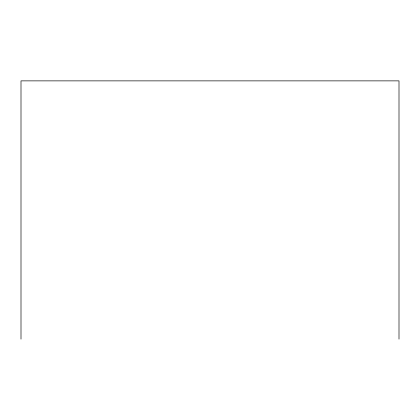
<?xml version="1.0" encoding="UTF-8"?>
<svg xmlns="http://www.w3.org/2000/svg" width="420" height="420" viewBox="0 0 420 420"><rect width="100%" height="100%" fill="white"/><g stroke="black" fill="none" stroke-linecap="round" stroke-linejoin="round"><path stroke-width="0.63" d="M399 339.129L399 80.871L21 80.871L21 339.129"/></g></svg>
